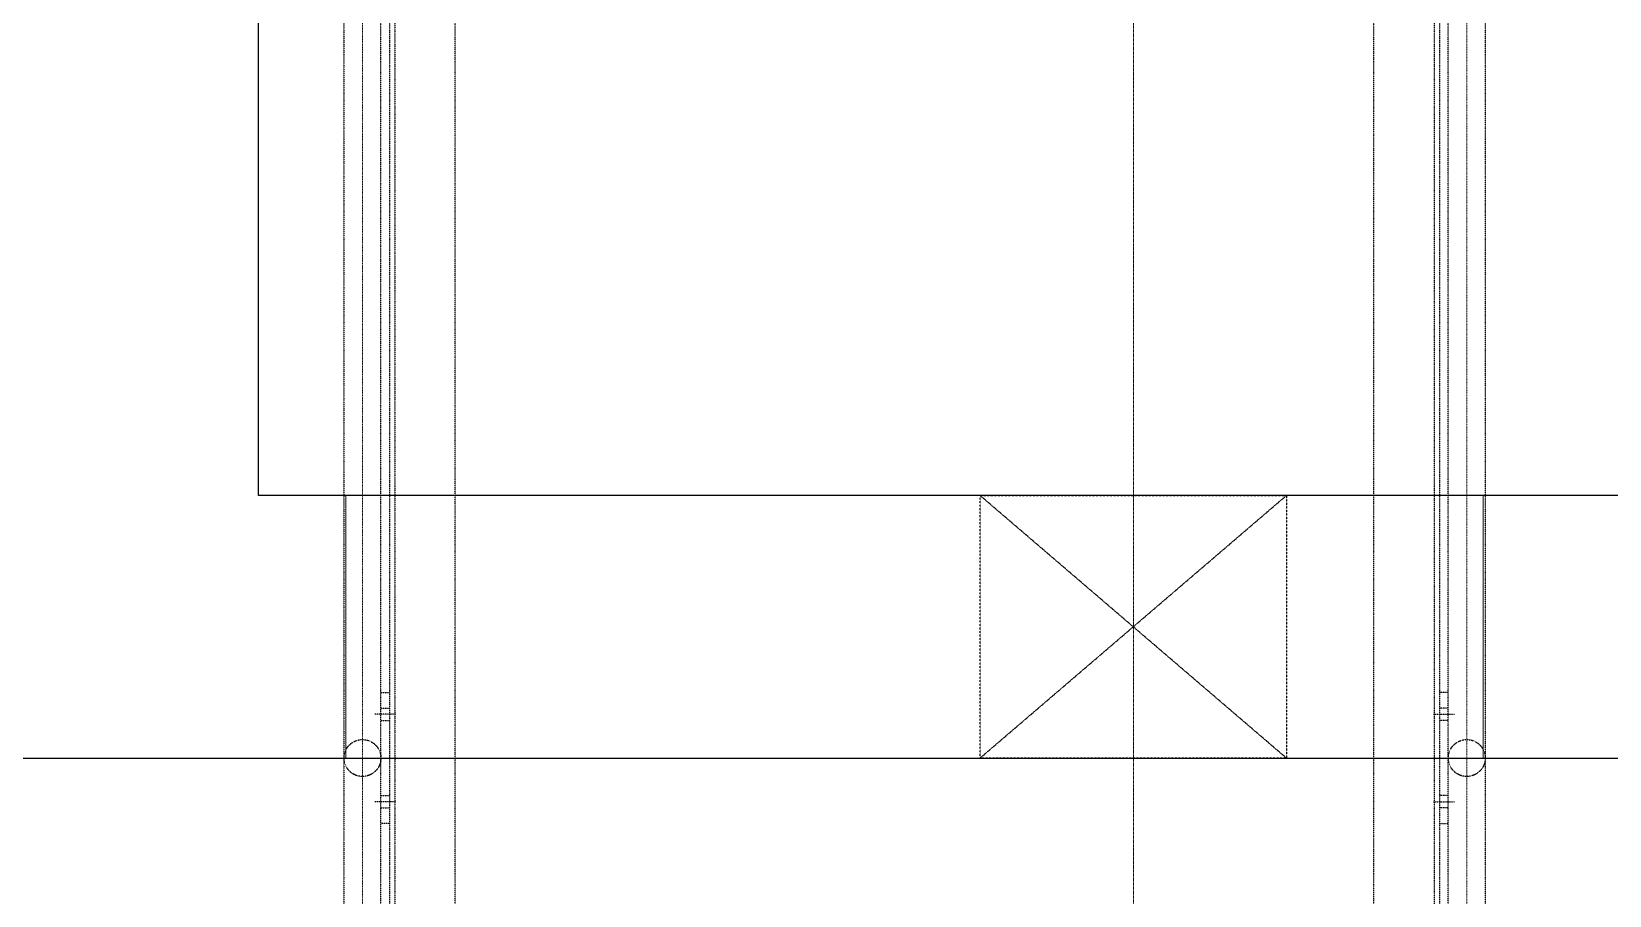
# Model space of a CAD drawing. Header units: inches. Extents: x 8618018 to 8935006, y 2431589 to 2567223.
# Drawn here: x 8671502 to 8673305, y 2508233 to 2509220 of the extents above; entities that cross this region are included whole.
import ezdxf

# ---------------------------------------------------------------- set-up
doc = ezdxf.new("R2010")
doc.units = ezdxf.units.IN
doc.header["$MEASUREMENT"] = 0
for name, pattern in [('CENTER', [2, 1.25, -0.25, 0.25, -0.25]), ('HIDDEN', [0.375, 0.25, -0.125]), ('PHANTOM', [2.5, 1.25, -0.25, 0.25, -0.25, 0.25, -0.25])]:
    doc.linetypes.add(name, pattern=pattern)
for name, color, linetype in [('Civil', 252, 'Continuous'), ('CIVIL_H', 252, 'HIDDEN'), ('Eqpt', 252, 'PHANTOM')]:
    doc.layers.add(name, color=color, linetype=linetype)
doc.layers.add('CL', color=252, linetype='CENTER', lineweight=5)
doc.layers.add('INSERTpPLATE', color=252, linetype='Continuous', lineweight=13)

# ---------------------------------------------------------------- blocks, each defined once
blk = doc.blocks.new('A$C6324111a')
at = {"ltscale": 0.1}
for p, q in [((-902.2, 4485), (-902.2, -2165)), ((-860, -2165), (-860, 4485)), ((360, -2165), (360, 4485)), ((402.2, 4485), (402.2, -2165)), ((-850, 4372.5), (-850, -2052.5)), ((-844, 4366.5), (-844, -2046.5)), ((344, 4366.5), (344, -2046.5)), ((350, 4372.5), (350, -2052.5)), ((-775, -1977.5), (-775, 4297.5)), ((275, -1977.5), (275, 4297.5)), ((-860, 1810), (-860, 1960)), ((-860, 1960), (-850, 1960)), ((-850, 1960), (-850, 1810)), ((360, 1960), (350, 1960)), ((350, 1960), (350, 1810)), ((360, 1810), (360, 1960)), ((-843, 1935), (-867, 1935)), ((-860, 1942), (-850, 1942)), ((343, 1935), (367, 1935)), ((360, 1942), (350, 1942)), ((-860, 1928), (-850, 1928)), ((360, 1928), (350, 1928)), ((-860, 1842), (-850, 1842)), ((360, 1842), (350, 1842)), ((-843, 1835), (-867, 1835)), ((-860, 1828), (-850, 1828)), ((343, 1835), (367, 1835)), ((360, 1828), (350, 1828)), ((-850, 1810), (-860, 1810)), ((350, 1810), (360, 1810))]:
    blk.add_line(p, q, dxfattribs=at)
for centre in [(-881.1, 1885), (381.1, 1885)]:
    blk.add_circle(centre, 21.1, dxfattribs=at)
at = {"layer": 'CL', "ltscale": 0.1}
for p, q in [((-881.1, 4485), (-881.1, -2165)), ((381.1, 4485), (381.1, -2165))]:
    blk.add_line(p, q, dxfattribs=at)
blk = doc.blocks.new('A$C69198738')
at = {"layer": 'Civil'}
for points in [[(6675, 8650), (6675, 6650), (4675, 6650), (4675, 8650)], [(7550, 6350), (7550, 2600), (3800, 2600), (3800, 6350)]]:
    blk.add_lwpolyline(points, close=True, dxfattribs=at)
at = {"layer": 'CIVIL_H', "ltscale": 0.3}
for p, q in [((5500, 6650), (5850, 6350)), ((5850, 6650), (5500, 6350))]:
    blk.add_line(p, q, dxfattribs=at)
blk.add_lwpolyline([(5850, 6650), (5850, 6350), (5500, 6350), (5500, 6650)], close=True, dxfattribs=at)
at = {"layer": 'CL', "ltscale": 0.2}
blk.add_line((5675, 10216.1), (5675, 2600), dxfattribs=at)
at = {"layer": 'INSERTpPLATE'}
blk.add_lwpolyline([(6019, 6350), (6075, 6350), (6075, 6650), (4775, 6650), (4775, 6350), (6019, 6350)], dxfattribs=at)
at = {"layer": 'Eqpt'}
blk.add_blockref('A$C6324111a', (5675, 4465), dxfattribs=at)
blk.add_blockref('A$C6324111a', (5675, 4465), dxfattribs=at)
blk = doc.blocks.new('GA CRM')
blk.add_blockref('A$C69198738', (39005, 30700))

msp = doc.modelspace()

# ---------------------------------------------------------------- block references
at = {"color": 252}
msp.add_blockref('GA CRM', (8628081, 2471340), dxfattribs=at)

doc.saveas('drawing.dxf')
